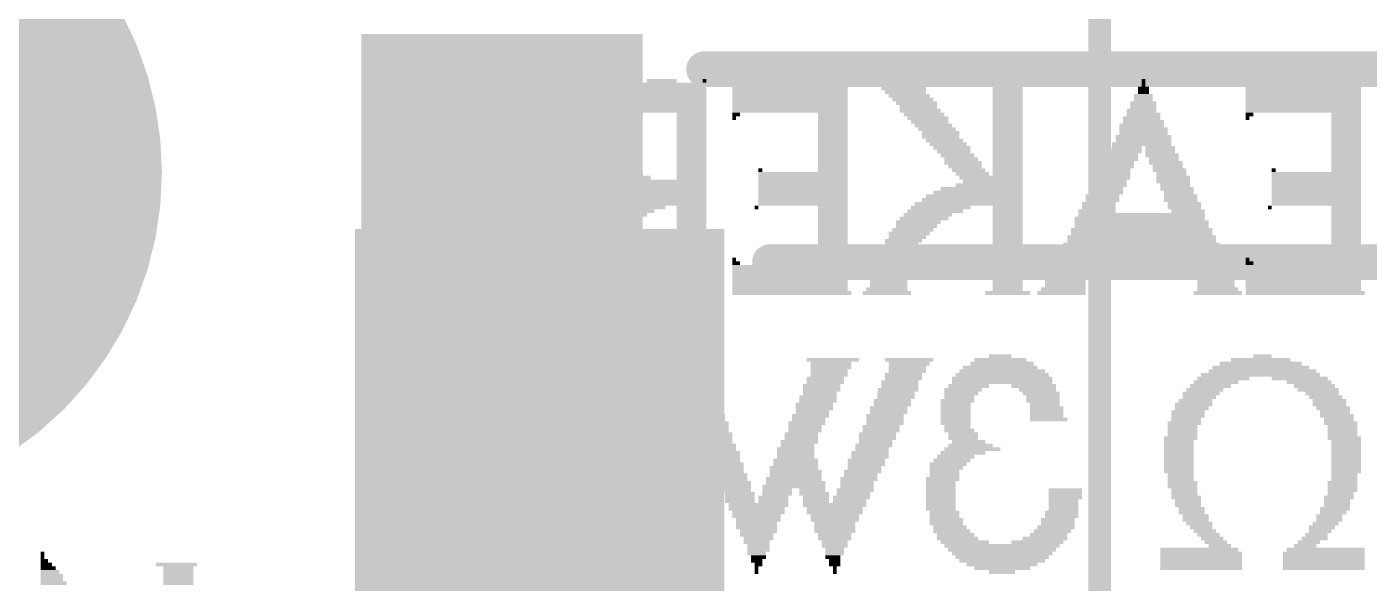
# Model space of a CAD drawing. Extents: x -8.6 to 58.7, y -9 to 29.5.
# Drawn here: x 3.68 to 11.31, y 17.98 to 21.15 of the extents above; entities that cross this region are included whole.
import ezdxf

# ---------------------------------------------------------------- set-up
doc = ezdxf.new("R2010")
doc.units = 0
for name, color, linetype in [('1', 12, 'CONTINUOUS'), ('17', 110, 'CONTINUOUS'), ('200', 132, 'CONTINUOUS'), ('201', 6, 'CONTINUOUS'), ('21', 40, 'CONTINUOUS'), ('47', 253, 'CONTINUOUS')]:
    doc.layers.add(name, color=color, linetype=linetype)

# ---------------------------------------------------------------- blocks, each defined once
blk = doc.blocks.new('ROUNDP')
at = {"const_width": 0.5}
blk.add_lwpolyline([(0, -0.25, 1), (0, 0.25, 1), (0, -0.25)], format="xyb", dxfattribs=at)
blk = doc.blocks.new('RECT')
blk.add_solid([(-0.5, -0.5), (0.5, -0.5), (-0.5, 0.5), (0.5, 0.5)])

msp = doc.modelspace()

# ---------------------------------------------------------------- linework, layer by layer
at = {"layer": '21', "const_width": 0.2032}
for points in [[(7.529, 20.907), (12.029, 20.907)], [(7.904, 19.8105), (11.654, 19.8105)]]:
    msp.add_lwpolyline(points, dxfattribs=at)
at = {"layer": '21', "const_width": 0.1016}
for points in [[(7.529, 20.9578, 1), (7.529, 20.8562)], [(7.904, 19.8613, 1), (7.904, 19.7597)]]:
    msp.add_lwpolyline(points, format="xyb", dxfattribs=at)
at = {"layer": '47', "const_width": 0.13}
msp.add_lwpolyline([(9.779, 17.907), (9.779, 25.826)], dxfattribs=at)

# ---------------------------------------------------------------- block references
at = {"layer": '1'}
for p, xscale, yscale, rotation in [((6.379, 19.407), 3.4, 1.6, 90), ((6.594, 18.498), 3, 2.1, 270)]:
    msp.add_blockref('RECT', p, dxfattribs=dict(at, xscale=xscale, yscale=yscale, rotation=rotation))
at = {"layer": '17', "xscale": 3.81, "yscale": 3.81}
msp.add_blockref('ROUNDP', (2.54, 20.32), dxfattribs=at)
msp.add_blockref('ROUNDP', (2.54, 20.32), dxfattribs=at)
at = {"layer": '200', "yscale": 0.0212}
for p, xscale in [((3.7767, 18.1114), 0.0423), ((3.7873, 18.0903), 0.0635), ((3.7662, 18.1537), 0.0212), ((3.7662, 18.1326), 0.0212), ((4.5279, 18.0903), 0.2327), ((3.7979, 18.0691), 0.0846), ((3.8085, 18.0479), 0.1058), ((3.8191, 18.0268), 0.127), ((4.5384, 18.0691), 0.1693), ((4.5384, 18.0479), 0.1693), ((4.5384, 18.0268), 0.1693), ((3.8296, 17.9845), 0.1481), ((3.8191, 18.0056), 0.127), ((4.5384, 18.0056), 0.1693), ((4.5384, 17.9845), 0.1693)]:
    msp.add_blockref('RECT', p, dxfattribs=dict(at, xscale=xscale))
at = {"layer": '201', "yscale": 0.0212, "rotation": 180}
for p, xscale in [((7.2882, 20.8408), 0.1693), ((7.5315, 20.8408), 0.0212), ((10.0282, 20.8408), 0.0212), ((7.2987, 20.7774), 0.4866), ((7.3199, 20.7985), 0.4443), ((7.3305, 20.8197), 0.4232), ((8.0287, 20.8197), 0.6771), ((8.0181, 20.7985), 0.6559), ((8.0181, 20.7774), 0.6559), ((8.6529, 20.8197), 0.3174), ((8.6634, 20.7985), 0.2539), ((8.674, 20.7774), 0.2327), ((9.2559, 20.8197), 0.2539), ((9.2559, 20.7985), 0.1693), ((9.2559, 20.7774), 0.1693), ((10.0282, 20.7985), 0.0635), ((10.0282, 20.7774), 0.0635), ((10.0282, 20.8197), 0.0212), ((10.9485, 20.8197), 0.6771), ((10.938, 20.7985), 0.6559), ((10.938, 20.7774), 0.6559), ((7.2564, 20.6927), 0.5713), ((7.267, 20.7139), 0.5501), ((7.2776, 20.735), 0.529), ((7.2882, 20.7562), 0.5078), ((8.0181, 20.7562), 0.6559), ((8.0181, 20.735), 0.6559), ((8.0181, 20.7139), 0.6559), ((8.0181, 20.6927), 0.6559), ((8.6952, 20.7562), 0.2327), ((8.7163, 20.735), 0.2327), ((8.7375, 20.7139), 0.2327), ((8.7481, 20.6927), 0.2116), ((9.2559, 20.7562), 0.1693), ((9.2559, 20.735), 0.1693), ((9.2559, 20.7139), 0.1693), ((9.2559, 20.6927), 0.1693), ((10.0282, 20.7139), 0.1481), ((10.0282, 20.6927), 0.1481), ((10.0282, 20.7562), 0.1058), ((10.0282, 20.735), 0.1058), ((10.938, 20.7562), 0.6559), ((10.938, 20.735), 0.6559), ((10.938, 20.7139), 0.6559), ((10.938, 20.6927), 0.6559), ((7.0343, 20.6081), 0.2116), ((7.0554, 20.6292), 0.2116), ((7.066, 20.6504), 0.2327), ((7.2564, 20.6716), 0.5713), ((7.4574, 20.6504), 0.1693), ((7.4574, 20.6292), 0.1693), ((7.4574, 20.6081), 0.1693), ((7.7007, 20.6292), 0.0212), ((8.0181, 20.6716), 0.6559), ((7.7113, 20.6504), 0.0423), ((8.2614, 20.6504), 0.1693), ((8.2614, 20.6292), 0.1693), ((8.2614, 20.6081), 0.1693), ((8.7587, 20.6716), 0.2327), ((8.7798, 20.6504), 0.2327), ((8.801, 20.6292), 0.2327), ((8.8116, 20.6081), 0.2116), ((9.2559, 20.6716), 0.1693), ((9.2559, 20.6504), 0.1693), ((9.2559, 20.6292), 0.1693), ((9.2559, 20.6081), 0.1693), ((10.0176, 20.6292), 0.2116), ((10.0282, 20.6081), 0.2327), ((10.0176, 20.6716), 0.1693), ((10.0282, 20.6504), 0.1904), ((10.6312, 20.6504), 0.0423), ((10.6206, 20.6292), 0.0212), ((10.938, 20.6716), 0.6559), ((11.1813, 20.6504), 0.1693), ((11.1813, 20.6292), 0.1693), ((11.1813, 20.6081), 0.1693), ((7.0025, 20.5446), 0.1904), ((7.0237, 20.5869), 0.1904), ((7.0237, 20.5658), 0.1904), ((7.4574, 20.5869), 0.1693), ((7.4574, 20.5658), 0.1693), ((7.4574, 20.5446), 0.1693), ((8.2614, 20.5869), 0.1693), ((8.2614, 20.5658), 0.1693), ((8.2614, 20.5446), 0.1693), ((8.8327, 20.5869), 0.2116), ((8.8539, 20.5658), 0.2116), ((8.875, 20.5446), 0.2116), ((9.2559, 20.5869), 0.1693), ((9.2559, 20.5658), 0.1693), ((9.2559, 20.5446), 0.1693), ((10.0176, 20.5869), 0.2539), ((10.0282, 20.5658), 0.2751), ((10.0282, 20.5446), 0.2751), ((11.1813, 20.5869), 0.1693), ((11.1813, 20.5658), 0.1693), ((11.1813, 20.5446), 0.1693), ((7.0025, 20.5235), 0.1904), ((7.0025, 20.5023), 0.1904), ((7.0025, 20.4811), 0.1904), ((7.0025, 20.46), 0.1904), ((7.4574, 20.5235), 0.1693), ((7.4574, 20.5023), 0.1693), ((7.4574, 20.4811), 0.1693), ((7.4574, 20.46), 0.1693), ((8.2614, 20.5235), 0.1693), ((8.2614, 20.5023), 0.1693), ((8.2614, 20.4811), 0.1693), ((8.2614, 20.46), 0.1693), ((8.875, 20.5235), 0.2116), ((8.8962, 20.5023), 0.2116), ((8.9173, 20.4811), 0.2116), ((8.9385, 20.46), 0.2116), ((9.2559, 20.5235), 0.1693), ((9.2559, 20.5023), 0.1693), ((9.2559, 20.4811), 0.1693), ((9.2559, 20.46), 0.1693), ((10.0176, 20.4811), 0.3385), ((9.9329, 20.46), 0.1693), ((10.0282, 20.5235), 0.3174), ((10.0282, 20.5023), 0.3174), ((10.1234, 20.46), 0.1693), ((11.1813, 20.5235), 0.1693), ((11.1813, 20.5023), 0.1693), ((11.1813, 20.4811), 0.1693), ((11.1813, 20.46), 0.1693), ((7.0025, 20.4388), 0.1904), ((7.0025, 20.4177), 0.1904), ((7.0237, 20.3965), 0.1904), ((7.4574, 20.4388), 0.1693), ((7.4574, 20.4177), 0.1693), ((7.4574, 20.3965), 0.1693), ((8.2614, 20.4388), 0.1693), ((8.2614, 20.4177), 0.1693), ((8.2614, 20.3965), 0.1693), ((8.9491, 20.4388), 0.1904), ((8.9702, 20.4177), 0.1904), ((8.9914, 20.3965), 0.1904), ((9.2559, 20.4388), 0.1693), ((9.2559, 20.4177), 0.1693), ((9.2559, 20.3965), 0.1693), ((9.9012, 20.3965), 0.1904), ((9.9118, 20.4177), 0.1693), ((9.9224, 20.4388), 0.1904), ((10.1339, 20.4177), 0.1904), ((10.1234, 20.4388), 0.1693), ((10.1445, 20.3965), 0.1693), ((11.1813, 20.4388), 0.1693), ((11.1813, 20.4177), 0.1693), ((11.1813, 20.3965), 0.1693), ((7.0237, 20.3753), 0.1904), ((7.0343, 20.3542), 0.2116), ((7.0448, 20.333), 0.2327), ((7.066, 20.3119), 0.2327), ((7.4574, 20.3753), 0.1693), ((7.4574, 20.3542), 0.1693), ((7.4574, 20.333), 0.1693), ((7.4574, 20.3119), 0.1693), ((7.8489, 20.333), 0.0212), ((8.0922, 20.3119), 0.5078), ((8.2614, 20.3753), 0.1693), ((8.2614, 20.3542), 0.1693), ((8.2614, 20.333), 0.1693), ((9.002, 20.3753), 0.2116), ((9.0126, 20.3542), 0.1904), ((9.0337, 20.333), 0.1904), ((9.0549, 20.3119), 0.1904), ((9.2559, 20.3753), 0.1693), ((9.2559, 20.3542), 0.1693), ((9.2559, 20.333), 0.1693), ((9.2559, 20.3119), 0.1693), ((9.8589, 20.3119), 0.1904), ((9.88, 20.3542), 0.1904), ((9.8695, 20.333), 0.1693), ((9.8906, 20.3753), 0.1693), ((10.1551, 20.3753), 0.1904), ((10.1657, 20.3542), 0.1693), ((10.1763, 20.333), 0.1904), ((10.1868, 20.3119), 0.1693), ((10.7687, 20.333), 0.0212), ((11.012, 20.3119), 0.5078), ((11.1813, 20.3753), 0.1693), ((11.1813, 20.3542), 0.1693), ((11.1813, 20.333), 0.1693), ((7.0977, 20.2907), 0.2539), ((7.267, 20.2696), 0.5501), ((7.2776, 20.2484), 0.529), ((7.2882, 20.2272), 0.5078), ((7.4574, 20.2907), 0.1693), ((8.0922, 20.2907), 0.5078), ((8.0922, 20.2696), 0.5078), ((8.0922, 20.2484), 0.5078), ((8.0922, 20.2272), 0.5078), ((9.1078, 20.2272), 0.4655), ((9.1501, 20.2484), 0.3808), ((9.1607, 20.2907), 0.3597), ((9.1712, 20.2696), 0.3385), ((9.8166, 20.2272), 0.1904), ((9.8377, 20.2696), 0.1904), ((9.8377, 20.2484), 0.1904), ((9.8589, 20.2907), 0.1904), ((10.1974, 20.2907), 0.1904), ((10.1974, 20.2696), 0.1904), ((10.208, 20.2484), 0.1693), ((10.2186, 20.2272), 0.1904), ((11.012, 20.2907), 0.5078), ((11.012, 20.2696), 0.5078), ((11.012, 20.2484), 0.5078), ((11.012, 20.2272), 0.5078), ((7.2882, 20.1638), 0.5078), ((7.3093, 20.2061), 0.4655), ((7.3199, 20.1849), 0.4443), ((8.0922, 20.2061), 0.5078), ((8.0922, 20.1849), 0.5078), ((8.0922, 20.1638), 0.5078), ((9.0549, 20.1638), 0.5713), ((9.0655, 20.1849), 0.5501), ((9.0866, 20.2061), 0.5078), ((9.7954, 20.1849), 0.1904), ((9.7954, 20.1638), 0.1904), ((9.8166, 20.2061), 0.1904), ((10.2397, 20.1849), 0.1904), ((10.2397, 20.1638), 0.1904), ((10.2292, 20.2061), 0.1693), ((11.012, 20.2061), 0.5078), ((11.012, 20.1849), 0.5078), ((11.012, 20.1638), 0.5078), ((7.0554, 20.0791), 0.2962), ((7.0872, 20.1003), 0.3174), ((7.1295, 20.1214), 0.3597), ((7.267, 20.1426), 0.5501), ((7.4574, 20.1214), 0.1693), ((7.4574, 20.1003), 0.1693), ((7.4574, 20.0791), 0.1693), ((7.8277, 20.1214), 0.0212), ((8.0922, 20.1426), 0.5078), ((8.2614, 20.1214), 0.1693), ((8.2614, 20.1003), 0.1693), ((8.2614, 20.0791), 0.1693), ((8.801, 20.0791), 0.2751), ((8.8433, 20.1003), 0.3174), ((8.875, 20.1214), 0.3385), ((9.0337, 20.1426), 0.6136), ((9.2559, 20.1214), 0.1693), ((9.2559, 20.1003), 0.1693), ((9.2559, 20.0791), 0.1693), ((9.7637, 20.1003), 0.2116), ((10.0176, 20.0791), 0.7194), ((9.7743, 20.1426), 0.1904), ((9.7743, 20.1214), 0.1904), ((10.2609, 20.1426), 0.1904), ((10.2609, 20.1214), 0.1904), ((10.282, 20.1003), 0.1904), ((10.7475, 20.1214), 0.0212), ((11.012, 20.1426), 0.5078), ((11.1813, 20.1214), 0.1693), ((11.1813, 20.1003), 0.1693), ((11.1813, 20.0791), 0.1693), ((6.9602, 19.9945), 0.2327), ((6.9919, 20.0368), 0.2539), ((6.9814, 20.0157), 0.2327), ((7.0237, 20.058), 0.2751), ((7.4574, 20.058), 0.1693), ((7.4574, 20.0368), 0.1693), ((7.4574, 20.0157), 0.1693), ((7.4574, 19.9945), 0.1693), ((8.2614, 20.058), 0.1693), ((8.2614, 20.0368), 0.1693), ((8.2614, 20.0157), 0.1693), ((8.2614, 19.9945), 0.1693), ((8.7163, 19.9945), 0.2327), ((8.7481, 20.0368), 0.2539), ((8.7375, 20.0157), 0.2327), ((8.7798, 20.058), 0.2751), ((9.2559, 20.058), 0.1693), ((9.2559, 20.0368), 0.1693), ((9.2559, 20.0157), 0.1693), ((9.2559, 19.9945), 0.1693), ((10.0176, 19.9945), 0.804), ((10.007, 20.058), 0.7405), ((10.0176, 20.0368), 0.7617), ((10.0176, 20.0157), 0.7617), ((11.1813, 20.058), 0.1693), ((11.1813, 20.0368), 0.1693), ((11.1813, 20.0157), 0.1693), ((11.1813, 19.9945), 0.1693), ((6.9073, 19.931), 0.2116), ((6.9285, 19.9522), 0.2116), ((6.9391, 19.9733), 0.2327), ((7.4574, 19.9733), 0.1693), ((7.4574, 19.9522), 0.1693), ((7.4574, 19.931), 0.1693), ((8.2614, 19.9733), 0.1693), ((8.2614, 19.9522), 0.1693), ((8.2614, 19.931), 0.1693), ((8.6634, 19.931), 0.2116), ((8.6952, 19.9733), 0.2327), ((8.6846, 19.9522), 0.2116), ((9.2559, 19.9733), 0.1693), ((9.2559, 19.9522), 0.1693), ((9.2559, 19.931), 0.1693), ((10.0176, 19.9522), 0.8463), ((10.0176, 19.931), 0.8463), ((10.0176, 19.9733), 0.804), ((11.1813, 19.9733), 0.1693), ((11.1813, 19.9522), 0.1693), ((11.1813, 19.931), 0.1693), ((6.865, 19.8464), 0.2116), ((6.8862, 19.8887), 0.2116), ((6.8756, 19.8676), 0.1904), ((6.8967, 19.9099), 0.1904), ((7.4574, 19.9099), 0.1693), ((7.4574, 19.8887), 0.1693), ((7.4574, 19.8676), 0.1693), ((7.4574, 19.8464), 0.1693), ((8.2614, 19.9099), 0.1693), ((8.2614, 19.8887), 0.1693), ((8.2614, 19.8676), 0.1693), ((8.2614, 19.8464), 0.1693), ((8.6105, 19.8464), 0.1904), ((8.6423, 19.8887), 0.2116), ((8.6317, 19.8676), 0.1904), ((8.6529, 19.9099), 0.1904), ((9.2559, 19.9099), 0.1693), ((9.2559, 19.8887), 0.1693), ((9.2559, 19.8676), 0.1693), ((9.2559, 19.8464), 0.1693), ((9.6579, 19.8676), 0.2116), ((9.6579, 19.8464), 0.2116), ((9.679, 19.8887), 0.2116), ((10.0176, 19.9099), 0.8886), ((10.3561, 19.8887), 0.2116), ((10.3667, 19.8676), 0.1904), ((10.3773, 19.8464), 0.2116), ((11.1813, 19.9099), 0.1693), ((11.1813, 19.8887), 0.1693), ((11.1813, 19.8676), 0.1693), ((11.1813, 19.8464), 0.1693), ((6.8544, 19.8252), 0.1904), ((6.8544, 19.8041), 0.1904), ((6.8544, 19.7829), 0.1904), ((7.4574, 19.8252), 0.1693), ((7.4574, 19.8041), 0.1693), ((7.4574, 19.7829), 0.1693), ((7.7007, 19.8252), 0.0212), ((7.7113, 19.8041), 0.0423), ((8.0181, 19.7829), 0.6559), ((8.2614, 19.8252), 0.1693), ((8.2614, 19.8041), 0.1693), ((8.6, 19.8041), 0.2116), ((8.5894, 19.7829), 0.1904), ((8.6105, 19.8252), 0.1904), ((9.2559, 19.8252), 0.1693), ((9.2559, 19.8041), 0.1693), ((9.2559, 19.7829), 0.1693), ((9.6156, 19.7829), 0.2116), ((9.6367, 19.8252), 0.2116), ((9.6367, 19.8041), 0.2116), ((10.3773, 19.8252), 0.2116), ((10.3984, 19.8041), 0.2116), ((10.3984, 19.7829), 0.2116), ((10.6206, 19.8252), 0.0212), ((10.6312, 19.8041), 0.0423), ((10.938, 19.7829), 0.6559), ((11.1813, 19.8252), 0.1693), ((11.1813, 19.8041), 0.1693), ((6.8333, 19.7618), 0.1904), ((6.8333, 19.7406), 0.1904), ((6.8333, 19.7194), 0.1904), ((6.8333, 19.6983), 0.1904), ((7.4574, 19.7618), 0.1693), ((7.4574, 19.7406), 0.1693), ((7.4574, 19.7194), 0.1693), ((7.4574, 19.6983), 0.1693), ((8.0181, 19.7618), 0.6559), ((8.0181, 19.7406), 0.6559), ((8.0181, 19.7194), 0.6559), ((8.0181, 19.6983), 0.6559), ((8.5788, 19.7194), 0.2116), ((8.5788, 19.6983), 0.2116), ((8.5894, 19.7618), 0.1904), ((8.5894, 19.7406), 0.1904), ((9.2559, 19.7618), 0.1693), ((9.2559, 19.7406), 0.1693), ((9.2559, 19.7194), 0.1693), ((9.2559, 19.6983), 0.1693), ((9.5838, 19.6983), 0.2327), ((9.605, 19.7406), 0.2327), ((9.5944, 19.7194), 0.2116), ((9.6156, 19.7618), 0.2116), ((10.4196, 19.7618), 0.2116), ((10.4196, 19.7406), 0.2116), ((10.4302, 19.7194), 0.2327), ((10.4407, 19.6983), 0.2116), ((10.938, 19.7618), 0.6559), ((10.938, 19.7406), 0.6559), ((10.938, 19.7194), 0.6559), ((10.938, 19.6983), 0.6559), ((6.8333, 19.6348), 0.2751), ((6.8227, 19.6771), 0.2116), ((6.8333, 19.656), 0.2327), ((7.4574, 19.6348), 0.2116), ((7.4574, 19.6771), 0.1693), ((7.4574, 19.656), 0.1693), ((8.0181, 19.6771), 0.6559), ((8.0181, 19.656), 0.6559), ((8.0287, 19.6348), 0.6771), ((8.5682, 19.6348), 0.2751), ((8.5682, 19.656), 0.2327), ((8.5788, 19.6771), 0.2116), ((9.2559, 19.6348), 0.2539), ((9.2559, 19.6771), 0.1693), ((9.2559, 19.656), 0.1693), ((9.5627, 19.6348), 0.2751), ((9.5732, 19.656), 0.2539), ((9.5838, 19.6771), 0.2327), ((10.4513, 19.6348), 0.2751), ((10.4407, 19.6771), 0.2116), ((10.4513, 19.656), 0.2327), ((10.9485, 19.6348), 0.6771), ((10.938, 19.6771), 0.6559), ((10.938, 19.656), 0.6559), ((7.4257, 19.254), 0.2751), ((7.4257, 19.2328), 0.2327), ((8.2614, 19.254), 0.2962), ((8.2509, 19.2328), 0.2327), ((8.6952, 19.254), 0.2751), ((8.6952, 19.2328), 0.2327), ((9.2241, 19.2328), 0.3597), ((9.2136, 19.254), 0.2962), ((9.2136, 19.2751), 0.1269), ((10.6946, 19.2328), 0.4655), ((10.6946, 19.254), 0.3385), ((10.7052, 19.2751), 0.1058), ((7.4363, 19.2116), 0.2116), ((7.4363, 19.1905), 0.2116), ((7.4574, 19.1693), 0.2116), ((8.2509, 19.2116), 0.2327), ((8.2403, 19.1905), 0.2116), ((8.2403, 19.1693), 0.2116), ((8.6634, 19.1693), 0.2116), ((8.6846, 19.2116), 0.2116), ((8.6846, 19.1905), 0.2116), ((9.2241, 19.1693), 0.529), ((9.2241, 19.1905), 0.4866), ((9.2136, 19.2116), 0.4232), ((10.6946, 19.1693), 0.6771), ((10.7052, 19.1905), 0.6136), ((10.6946, 19.2116), 0.5501), ((7.4574, 19.1482), 0.2116), ((7.468, 19.127), 0.1904), ((7.4786, 19.1059), 0.2116), ((7.4892, 19.0847), 0.1904), ((8.198, 19.1059), 0.2116), ((8.198, 19.0847), 0.2116), ((8.2191, 19.1482), 0.2116), ((8.2191, 19.127), 0.2116), ((8.6317, 19.0847), 0.2327), ((8.6423, 19.127), 0.2116), ((8.6423, 19.1059), 0.2116), ((8.6634, 19.1482), 0.2116), ((9.002, 19.0847), 0.2116), ((9.0337, 19.1059), 0.2327), ((9.2241, 19.1482), 0.5713), ((9.2241, 19.127), 0.5713), ((9.404, 19.1059), 0.2539), ((9.4251, 19.0847), 0.2116), ((10.3773, 19.0847), 0.2116), ((10.409, 19.1059), 0.2327), ((10.4407, 19.127), 0.2539), ((10.4831, 19.1482), 0.2962), ((10.9168, 19.1482), 0.3174), ((10.9697, 19.127), 0.2539), ((11.0014, 19.1059), 0.2327), ((11.0226, 19.0847), 0.2327), ((7.4997, 19.0635), 0.2116), ((7.5103, 19.0424), 0.1904), ((7.5103, 19.0212), 0.1904), ((8.1768, 19.0424), 0.2116), ((8.1768, 19.0212), 0.2116), ((8.1874, 19.0635), 0.1904), ((8.6, 19.0212), 0.2116), ((8.6211, 19.0635), 0.2116), ((8.6211, 19.0424), 0.2116), ((8.9702, 19.0212), 0.1904), ((8.9914, 19.0635), 0.1904), ((8.9808, 19.0424), 0.1693), ((9.4463, 19.0635), 0.2116), ((9.4569, 19.0424), 0.1904), ((9.4569, 19.0212), 0.1904), ((10.3244, 19.0212), 0.1904), ((10.3561, 19.0635), 0.2116), ((10.3455, 19.0424), 0.1904), ((11.0437, 19.0635), 0.1904), ((11.0649, 19.0424), 0.1904), ((11.0861, 19.0212), 0.1904), ((7.5209, 19.0001), 0.2116), ((7.5315, 18.9789), 0.1904), ((7.5315, 18.9577), 0.1904), ((7.5526, 18.9366), 0.1904), ((8.1345, 18.9366), 0.2116), ((8.1556, 19.0001), 0.2116), ((8.1556, 18.9789), 0.2116), ((8.1451, 18.9577), 0.1904), ((8.5577, 18.9366), 0.2116), ((8.5788, 18.9789), 0.2116), ((8.5788, 18.9577), 0.2116), ((8.6, 19.0001), 0.2116), ((8.9597, 19.0001), 0.1693), ((8.9597, 18.9789), 0.1693), ((8.9597, 18.9577), 0.1693), ((8.9597, 18.9366), 0.1693), ((9.4675, 19.0001), 0.1693), ((9.478, 18.9789), 0.1904), ((9.478, 18.9577), 0.1904), ((9.478, 18.9366), 0.1904), ((10.282, 18.9577), 0.1904), ((10.282, 18.9366), 0.1904), ((10.3138, 19.0001), 0.2116), ((10.3032, 18.9789), 0.1904), ((11.0861, 19.0001), 0.1904), ((11.1072, 18.9789), 0.1904), ((11.1178, 18.9577), 0.1693), ((11.1284, 18.9366), 0.1904), ((7.5526, 18.9154), 0.1904), ((7.5632, 18.8943), 0.2116), ((7.5738, 18.8731), 0.1904), ((7.5738, 18.852), 0.1904), ((8.1133, 18.8943), 0.2116), ((8.1028, 18.8731), 0.1904), ((8.1028, 18.852), 0.1904), ((8.1239, 18.9154), 0.1904), ((8.5365, 18.8731), 0.2116), ((8.5365, 18.852), 0.2116), ((8.5577, 18.9154), 0.2116), ((8.5577, 18.8943), 0.2116), ((8.9597, 18.9154), 0.1693), ((8.9597, 18.8943), 0.1693), ((8.9702, 18.8731), 0.1481), ((8.9808, 18.852), 0.1693), ((9.4886, 18.9154), 0.2116), ((10.2503, 18.8731), 0.1693), ((10.2503, 18.852), 0.1693), ((10.2609, 18.8943), 0.1904), ((10.2715, 18.9154), 0.1693), ((11.139, 18.9154), 0.1693), ((11.1495, 18.8943), 0.1904), ((11.1601, 18.8731), 0.1693), ((11.1601, 18.852), 0.1693), ((7.595, 18.8308), 0.1904), ((7.595, 18.8096), 0.1904), ((7.6055, 18.7885), 0.1693), ((8.071, 18.7885), 0.2116), ((8.0816, 18.8308), 0.1904), ((8.0816, 18.8096), 0.1904), ((8.5153, 18.8308), 0.2116), ((8.5153, 18.8096), 0.2116), ((8.5048, 18.7885), 0.1904), ((9.002, 18.8308), 0.1693), ((9.002, 18.8096), 0.1693), ((9.0337, 18.7885), 0.1904), ((10.2397, 18.8096), 0.1904), ((10.2292, 18.7885), 0.1693), ((10.2503, 18.8308), 0.1693), ((11.1601, 18.8308), 0.1693), ((11.1707, 18.8096), 0.1904), ((11.1813, 18.7885), 0.1693), ((7.6161, 18.7673), 0.1904), ((7.6161, 18.7462), 0.1904), ((7.6373, 18.725), 0.1904), ((7.6373, 18.7038), 0.1904), ((8.0499, 18.7462), 0.2116), ((8.0499, 18.725), 0.2116), ((8.0499, 18.7038), 0.2116), ((8.0604, 18.7673), 0.1904), ((8.473, 18.725), 0.2116), ((8.473, 18.7038), 0.2116), ((8.4942, 18.7673), 0.2116), ((8.4836, 18.7462), 0.1904), ((8.9597, 18.7038), 0.2116), ((9.002, 18.725), 0.2539), ((9.0549, 18.7462), 0.3174), ((9.0443, 18.7673), 0.2539), ((10.2292, 18.7673), 0.1693), ((10.2292, 18.7462), 0.1693), ((10.2292, 18.725), 0.1693), ((10.2292, 18.7038), 0.1693), ((11.1813, 18.7673), 0.1693), ((11.1813, 18.7462), 0.1693), ((11.1813, 18.725), 0.1693), ((11.1813, 18.7038), 0.1693), ((7.6584, 18.6615), 0.1904), ((7.6479, 18.6827), 0.1693), ((7.669, 18.6404), 0.1693), ((8.0393, 18.6404), 0.2751), ((8.0499, 18.6827), 0.2539), ((8.0499, 18.6615), 0.2539), ((8.4519, 18.6827), 0.2116), ((8.4519, 18.6615), 0.2116), ((8.4413, 18.6404), 0.1904), ((8.9173, 18.6615), 0.2116), ((8.9068, 18.6404), 0.1904), ((8.9385, 18.6827), 0.2116), ((10.2292, 18.6827), 0.1693), ((10.2292, 18.6615), 0.1693), ((10.2292, 18.6404), 0.1693), ((11.1813, 18.6827), 0.1693), ((11.1813, 18.6615), 0.1693), ((11.1813, 18.6404), 0.1693), ((7.669, 18.6192), 0.1693), ((7.6796, 18.5981), 0.1904), ((7.7007, 18.5557), 0.1904), ((7.6902, 18.5769), 0.1693), ((8.0393, 18.5769), 0.3174), ((8.0499, 18.5557), 0.3385), ((8.0499, 18.6192), 0.2962), ((8.0499, 18.5981), 0.2962), ((8.4095, 18.5769), 0.2116), ((8.399, 18.5557), 0.1904), ((8.4307, 18.6192), 0.2116), ((8.4201, 18.5981), 0.1904), ((8.8856, 18.5769), 0.1904), ((8.875, 18.5557), 0.1693), ((8.8962, 18.6192), 0.1693), ((8.8962, 18.5981), 0.1693), ((10.2292, 18.6192), 0.1693), ((10.2397, 18.5981), 0.1481), ((10.2397, 18.5769), 0.1481), ((10.2503, 18.5557), 0.1693), ((11.1601, 18.5557), 0.1693), ((11.1813, 18.6192), 0.1693), ((11.1707, 18.5981), 0.1481), ((11.1707, 18.5769), 0.1481), ((7.7113, 18.5346), 0.1693), ((7.7113, 18.5134), 0.1693), ((7.7325, 18.4923), 0.1693), ((7.7325, 18.4711), 0.1693), ((7.9229, 18.4711), 0.1693), ((7.9441, 18.5134), 0.1693), ((7.9441, 18.4923), 0.1693), ((8.0393, 18.5346), 0.3597), ((8.1556, 18.4923), 0.1693), ((8.1451, 18.5134), 0.1481), ((8.1662, 18.4711), 0.1481), ((8.3672, 18.4711), 0.2116), ((8.3884, 18.5134), 0.2116), ((8.3778, 18.4923), 0.1904), ((8.399, 18.5346), 0.1904), ((8.875, 18.5346), 0.1693), ((8.875, 18.5134), 0.1693), ((8.875, 18.4923), 0.1693), ((8.875, 18.4711), 0.1693), ((9.5838, 18.5134), 0.1904), ((9.5838, 18.4923), 0.1904), ((9.5838, 18.4711), 0.1904), ((10.2503, 18.5346), 0.1693), ((10.2609, 18.5134), 0.1481), ((10.2609, 18.4923), 0.1481), ((10.2715, 18.4711), 0.1693), ((11.139, 18.4711), 0.1693), ((11.1601, 18.5346), 0.1693), ((11.1601, 18.5134), 0.1693), ((11.1495, 18.4923), 0.1481), ((7.7325, 18.45), 0.1693), ((7.8277, 18.4076), 0.3174), ((7.8383, 18.4288), 0.3385), ((7.9229, 18.45), 0.1693), ((8.1662, 18.45), 0.1481), ((8.272, 18.4288), 0.3597), ((8.272, 18.4076), 0.3174), ((8.3567, 18.45), 0.1904), ((8.875, 18.45), 0.1693), ((8.875, 18.4288), 0.1693), ((8.875, 18.4076), 0.1693), ((9.5732, 18.45), 0.1693), ((9.5732, 18.4288), 0.1693), ((9.5732, 18.4076), 0.1693), ((10.282, 18.45), 0.1481), ((10.282, 18.4288), 0.1481), ((10.3032, 18.4076), 0.1481), ((11.1178, 18.4076), 0.1693), ((11.1284, 18.45), 0.1481), ((11.1284, 18.4288), 0.1481), ((7.8383, 18.3865), 0.2962), ((7.8277, 18.3653), 0.2751), ((7.8383, 18.3442), 0.2539), ((7.8277, 18.323), 0.2327), ((8.272, 18.3865), 0.3174), ((8.272, 18.3653), 0.2751), ((8.272, 18.3442), 0.2751), ((8.272, 18.323), 0.2327), ((8.8962, 18.3865), 0.1693), ((8.8962, 18.3653), 0.1693), ((8.9068, 18.3442), 0.1904), ((8.9068, 18.323), 0.1904), ((9.5415, 18.3442), 0.1904), ((9.5415, 18.323), 0.1904), ((9.5627, 18.3865), 0.1904), ((9.5627, 18.3653), 0.1904), ((10.3032, 18.3865), 0.1481), ((10.3244, 18.3653), 0.1481), ((10.3244, 18.3442), 0.1481), ((10.3455, 18.323), 0.1481), ((11.0649, 18.323), 0.1481), ((11.0861, 18.3653), 0.1481), ((11.0861, 18.3442), 0.1481), ((11.1072, 18.3865), 0.1481), ((7.8277, 18.3018), 0.2327), ((7.8383, 18.2807), 0.2116), ((7.8277, 18.2595), 0.1904), ((7.8383, 18.2384), 0.1693), ((8.272, 18.3018), 0.2327), ((8.272, 18.2807), 0.2327), ((8.272, 18.2595), 0.1904), ((8.272, 18.2384), 0.1904), ((8.9279, 18.3018), 0.1904), ((8.9385, 18.2807), 0.2116), ((8.9702, 18.2384), 0.2327), ((8.9597, 18.2595), 0.2116), ((9.4675, 18.2384), 0.2539), ((9.4886, 18.2595), 0.2116), ((9.5098, 18.2807), 0.2116), ((9.5309, 18.3018), 0.2116), ((10.3561, 18.3018), 0.127), ((10.3773, 18.2807), 0.127), ((10.3984, 18.2595), 0.1269), ((10.4196, 18.2384), 0.127), ((11.0014, 18.2384), 0.1481), ((11.012, 18.2595), 0.1269), ((11.0437, 18.3018), 0.1481), ((11.0332, 18.2807), 0.127), ((7.8277, 18.2172), 0.1481), ((7.8383, 18.196), 0.127), ((7.8383, 18.1749), 0.127), ((8.272, 18.2172), 0.1481), ((8.272, 18.196), 0.1481), ((8.272, 18.1749), 0.1058), ((9.0126, 18.2172), 0.2751), ((9.2241, 18.196), 0.6559), ((9.2241, 18.1749), 0.6136), ((9.4251, 18.2172), 0.2962), ((10.3455, 18.1749), 0.4443), ((10.4407, 18.2172), 0.127), ((10.4619, 18.196), 0.127), ((11.0649, 18.1749), 0.4443), ((10.9485, 18.196), 0.127), ((10.9697, 18.2172), 0.127), ((7.8277, 18.1537), 0.1058), ((7.8383, 18.1326), 0.0846), ((7.8277, 18.1114), 0.0635), ((7.8383, 18.0903), 0.0423), ((8.272, 18.1537), 0.1058), ((8.2614, 18.1326), 0.0846), ((8.272, 18.1114), 0.0635), ((8.272, 18.0903), 0.0635), ((9.2241, 18.1537), 0.5713), ((9.2241, 18.1326), 0.529), ((9.2241, 18.1114), 0.4866), ((9.2241, 18.0903), 0.402), ((10.3561, 18.1537), 0.4655), ((10.3561, 18.1326), 0.4655), ((10.3561, 18.1114), 0.4655), ((10.3561, 18.0903), 0.4655), ((11.0543, 18.1537), 0.4655), ((11.0543, 18.1326), 0.4655), ((11.0543, 18.1114), 0.4655), ((11.0543, 18.0903), 0.4655), ((7.8277, 18.0691), 0.0212), ((7.8277, 18.0479), 0.0212), ((8.272, 18.0691), 0.0212), ((8.272, 18.0479), 0.0212), ((9.2241, 18.0691), 0.3174), ((9.2241, 18.0479), 0.1481), ((10.3561, 18.0691), 0.4655), ((11.0543, 18.0691), 0.4655)]:
    msp.add_blockref('RECT', p, dxfattribs=dict(at, xscale=xscale))

doc.saveas('drawing.dxf')
